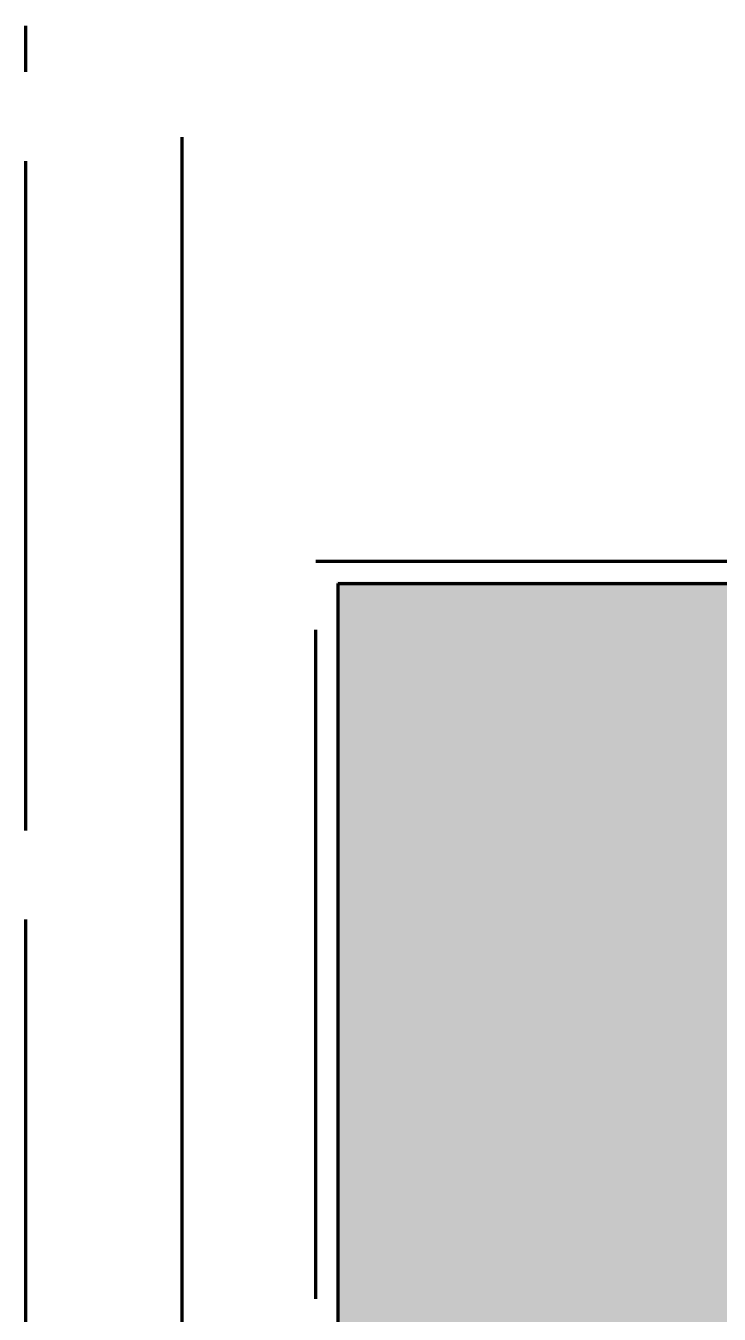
# Model space of a CAD drawing. Header units: millimetres. Extents: x 0 to 281, y 1 to 58.
# Drawn here: x 25.05 to 36.01, y 37.67 to 58.04 of the extents above; entities that cross this region are included whole.
import ezdxf

# ---------------------------------------------------------------- set-up
doc = ezdxf.new("R2010")
doc.units = ezdxf.units.MM
doc.linetypes.add('DASH_30_4', pattern=[11.994444, 10.583333, -1.411111])
doc.layers.add('FILL', color=7, linetype='Continuous')
doc.layers.add('LINES', color=7, linetype='Continuous')

msp = doc.modelspace()

# ---------------------------------------------------------------- hatches: boundary and pattern name
at = {"layer": 'FILL'}
for points in [[(29.96, 49.25), (46.936, 49.25), (46.936, 37.719), (29.96, 37.719)], [(29.96, 37.772), (46.936, 37.772), (46.936, 26.241), (29.96, 26.241)]]:
    msp.add_hatch(color=7, dxfattribs=at).paths.add_polyline_path(points)

# ---------------------------------------------------------------- linework, layer by layer
at = {"layer": 'LINES', "linetype": 'DASH_30_4', "lineweight": 106, "true_color": 0x0000ff}
msp.add_line((25.047, 21.329), (25.047, 58.043), dxfattribs=at)
at = {"layer": 'LINES', "lineweight": 106, "true_color": 0xff00ff}
msp.add_line((27.517, 23.798), (27.517, 56.28), dxfattribs=at)
at = {"layer": 'LINES', "linetype": 'DASH_30_4', "lineweight": 106, "true_color": 0x0000ff}
msp.add_lwpolyline([(29.633, 49.577), (250.339, 49.577), (250.339, 25.915), (29.633, 25.915)], close=True, dxfattribs=at)
at = {"layer": 'LINES', "lineweight": 70}
msp.add_lwpolyline([(29.986, 49.224), (249.986, 49.224), (249.986, 26.267), (29.986, 26.267)], close=True, dxfattribs=at)

doc.saveas('drawing.dxf')
